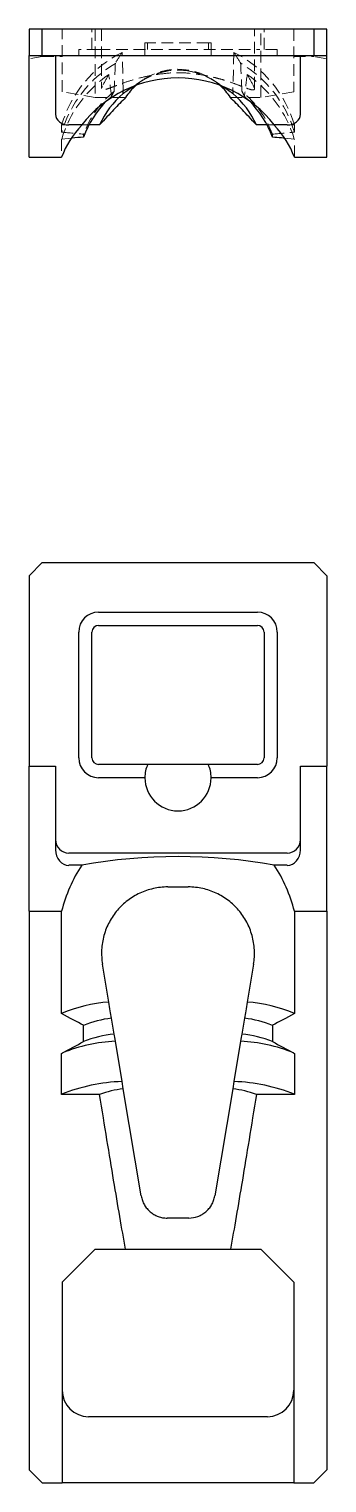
# Model space of a CAD drawing. Header units: millimetres. Extents: x 67 to 230, y 7 to 165.
# Drawn here: x 66.8 to 99.2, y 7 to 165 of the extents above.
import ezdxf

# ---------------------------------------------------------------- set-up
doc = ezdxf.new("R2010")
doc.units = ezdxf.units.MM
doc.linetypes.add('HIDDEN', pattern=[1.905, 1.27, -0.635])

msp = doc.modelspace()

# ---------------------------------------------------------------- linework, layer by layer
at = {"color": 7, "linetype": 'Continuous', "lineweight": 25}
for p, q in [((66.81, 164.96), (66.81, 162.08)), ((68.25, 164.96), (66.81, 164.96)), ((68.25, 162.08), (68.25, 164.96)), ((97.75, 164.96), (68.25, 164.96)), ((97.75, 164.96), (97.75, 162.08)), ((99.19, 164.96), (97.75, 164.96)), ((99.19, 162.08), (99.19, 164.96)), ((66.81, 162.08), (68.25, 162.08)), ((66.81, 151.04), (66.81, 162.08)), ((68.25, 162.08), (97.75, 162.08)), ((69.69, 162.08), (69.69, 155.71)), ((96.31, 155.71), (96.31, 162.08)), ((97.75, 162.08), (99.19, 162.08)), ((99.19, 151.04), (99.19, 162.08)), ((77.05, 157.94), (77.05, 158.24)), ((88.95, 158.24), (88.95, 157.94)), ((72.53, 154.54), (71.13, 154.54)), ((74.48, 154.55), (73.32, 154.55)), ((92.68, 154.55), (91.52, 154.55)), ((94.87, 154.54), (93.47, 154.54)), ((66.81, 151.04), (70.35, 151.04)), ((95.65, 151.04), (99.19, 151.04)), ((66.81, 105.56), (68.25, 107)), ((68.25, 107), (97.75, 107)), ((97.75, 107), (99.19, 105.56)), ((66.81, 105.56), (66.81, 84.88)), ((99.19, 105.56), (99.19, 84.88)), ((74.37, 101.6), (91.63, 101.6)), ((74.37, 100.17), (91.63, 100.17)), ((72.21, 85.78), (72.21, 99.45)), ((73.65, 85.78), (73.65, 99.45)), ((92.35, 99.45), (92.35, 85.78)), ((93.79, 99.45), (93.79, 85.78)), ((66.81, 84.88), (69.69, 84.88)), ((66.81, 69.11), (66.81, 84.88)), ((69.69, 84.88), (69.69, 75.77)), ((79.7, 85.06), (74.37, 85.06)), ((86.3, 85.06), (79.7, 85.06)), ((91.63, 85.06), (86.3, 85.06)), ((96.31, 75.77), (96.31, 84.88)), ((96.31, 84.88), (99.19, 84.88)), ((99.19, 69.11), (99.19, 84.88)), ((79.4, 83.62), (74.37, 83.62)), ((91.63, 83.62), (86.6, 83.62)), ((94.87, 75.44), (71.13, 75.44)), ((72.53, 74.11), (71.13, 74.11)), ((94.87, 74.11), (93.47, 74.11)), ((81.88, 71.75), (84.12, 71.75)), ((66.81, 69.11), (70.35, 69.11)), ((66.81, 69.11), (66.81, 8.44)), ((70.35, 58), (70.35, 69.11)), ((95.65, 69.11), (99.19, 69.11)), ((95.65, 69.11), (95.65, 58)), ((99.19, 69.11), (99.19, 8.44)), ((75.48, 59.24), (74.79, 63.37)), ((91.21, 63.37), (90.52, 59.24)), ((76.06, 55.77), (75.77, 57.49)), ((90.23, 57.49), (89.94, 55.77)), ((72.73, 54.95), (72.73, 56.72)), ((93.27, 56.72), (93.27, 54.95)), ((76.92, 50.61), (76.19, 54.98)), ((89.81, 54.98), (89.08, 50.61)), ((70.35, 49.22), (70.35, 53.67)), ((95.65, 53.67), (95.65, 49.22)), ((77.05, 49.82), (76.92, 50.61)), ((89.08, 50.61), (88.95, 49.82)), ((74.48, 49.22), (70.35, 49.22)), ((79, 38.18), (77.05, 49.82)), ((88.95, 49.82), (87, 38.18)), ((95.65, 49.22), (91.52, 49.22)), ((84.16, 35.78), (81.84, 35.78)), ((74.01, 32.4), (70.41, 28.8)), ((74.01, 32.4), (77.29, 32.4)), ((77.29, 32.4), (88.71, 32.4)), ((88.71, 32.4), (91.99, 32.4)), ((95.59, 28.8), (91.99, 32.4)), ((70.41, 28.8), (70.41, 7)), ((95.59, 28.8), (95.59, 7)), ((92.71, 14.19), (73.29, 14.19)), ((68.25, 7), (66.81, 8.44)), ((99.19, 8.44), (97.75, 7)), ((68.25, 7), (70.41, 7)), ((95.59, 7), (70.41, 7)), ((95.59, 7), (97.75, 7))]:
    msp.add_line(p, q, dxfattribs=at)
at = {"color": 7, "linetype": 'HIDDEN', "lineweight": 18}
for p, q in [((70.41, 158.15), (70.41, 164.96)), ((73.65, 162.73), (73.65, 164.96)), ((74.01, 164.96), (74.01, 157.51)), ((74.69, 164.96), (74.69, 158.49)), ((91.31, 158.49), (91.31, 164.96)), ((91.99, 157.51), (91.99, 164.96)), ((92.35, 162.73), (92.35, 164.96)), ((95.59, 164.96), (95.59, 158.15)), ((72.21, 162.08), (72.21, 162.73)), ((74.37, 162.73), (72.21, 162.73)), ((74.37, 162.73), (91.63, 162.73)), ((79.4, 163.45), (79.7, 163.45)), ((79.4, 163.45), (79.4, 162.73)), ((79.4, 162.08), (79.4, 162.73)), ((86.3, 163.45), (79.7, 163.45)), ((79.7, 163.45), (79.7, 162.73)), ((86.3, 162.73), (86.3, 163.45)), ((86.3, 163.45), (86.6, 163.45)), ((86.6, 162.73), (86.6, 163.45)), ((86.6, 162.73), (86.6, 162.08)), ((93.79, 162.73), (91.63, 162.73)), ((93.79, 162.73), (93.79, 162.08)), ((68.25, 161.99), (66.81, 161.74)), ((68.25, 162.08), (68.25, 161.99)), ((68.25, 161.99), (70.41, 161.99)), ((77.05, 158.24), (76.92, 162.43)), ((89.08, 162.43), (88.95, 158.24)), ((95.59, 161.99), (97.75, 161.99)), ((97.75, 161.99), (97.75, 162.08)), ((99.19, 161.74), (97.75, 161.99)), ((74.01, 157.51), (70.41, 158.15)), ((79.21, 159.44), (78.49, 158.96)), ((87.51, 158.96), (86.79, 159.44)), ((95.59, 158.15), (91.99, 157.51)), ((74.01, 157.51), (77.29, 157.51)), ((88.71, 157.51), (91.99, 157.51)), ((70.35, 154.55), (70.35, 153.76)), ((73.32, 154.55), (70.35, 154.55)), ((72.73, 153.54), (72.73, 153.22)), ((95.65, 154.55), (92.68, 154.55)), ((93.27, 153.22), (93.27, 153.54)), ((95.65, 153.76), (95.65, 154.55)), ((71.42, 153.1), (70.35, 153)), ((70.35, 153), (70.35, 151.04)), ((95.65, 153), (94.59, 153.1)), ((95.65, 151.04), (95.65, 153)), ((70.35, 53.67), (70.46, 53.73)), ((71.59, 54.33), (70.46, 53.73)), ((95.54, 53.73), (94.41, 54.33)), ((95.54, 53.73), (95.65, 53.67))]:
    msp.add_line(p, q, dxfattribs=at)
at = {"color": 7, "linetype": 'HIDDEN', "lineweight": 18, "flags": 128}
for points in [[(75.24, 157.15), (75.27, 157.18), (75.77, 157.64)], [(90.23, 157.64), (90.73, 157.18), (90.76, 157.15)]]:
    msp.add_lwpolyline(points, dxfattribs=at)
at = {"color": 7, "linetype": 'HIDDEN', "lineweight": 18}
for centre, radius, start, end in [((82.83, 150.83), 13.02, 116.9839, 163.4071), ((82.82, 150.05), 13, 120.6304, 163.4241), ((83.17, 150.83), 13.02, 16.5929, 63.0161), ((83.19, 150.06), 13, 16.5673, 59.3781), ((82.8, 149.3), 12.98, 124.3108, 163.4482), ((83.2, 149.3), 12.98, 16.5518, 55.6892), ((82.82, 149.85), 10.74, 129.0342, 159.9403), ((83.18, 149.85), 10.74, 20.0597, 50.9658)]:
    msp.add_arc(centre, radius, start, end, dxfattribs=at)
at = {"color": 7, "linetype": 'Continuous', "lineweight": 25}
for centre, radius, start, end in [((83, 146.36), 13.29, 38.0184, 141.9816), ((82.81, 149.55), 10.73, 134.8764, 159.955), ((82.86, 150.86), 9.16, 129.3496, 156.2754), ((83.14, 150.86), 9.16, 23.7246, 50.6504), ((83.2, 149.55), 10.72, 20.0342, 45.1344), ((74.37, 99.45), 2.16, 90, 180), ((91.63, 99.45), 2.16, 0, 90), ((74.37, 99.45), 0.719, 90, 180), ((91.63, 99.45), 0.719, 0, 90), ((74.37, 85.78), 2.16, 180, 270), ((74.37, 85.78), 0.719, 180, 270), ((91.63, 85.78), 2.16, 270, 0), ((91.63, 85.78), 0.719, 270, 0), ((83, 83.62), 3.6, 156.4218, 180), ((83, 83.62), 3.6, 0, 23.5782), ((83, 83.62), 3.6, 180, 0), ((83, 16.61), 58.44, 79.6818, 100.3182), ((76.47, 43.9), 15.37, 93.7044, 113.4629), ((89.53, 43.9), 15.37, 66.5371, 86.2956), ((77.14, 45.84), 11.73, 96.7054, 112.063), ((88.86, 45.84), 11.73, 67.937, 83.2946), ((77.37, 43.32), 12.52, 96.0148, 111.7431), ((88.63, 43.32), 12.52, 68.2569, 83.9852), ((77.18, 36.81), 18.21, 93.103, 111.6355), ((88.96, 37.42), 17.59, 68.0367, 87.2248), ((77.51, 31.59), 19.03, 91.7854, 112.1097), ((88.49, 31.59), 19.03, 67.8903, 88.2146), ((78.47, 37.86), 12.04, 96.7752, 109.3922), ((87.53, 37.86), 12.04, 70.6078, 83.2248), ((73.29, 17.07), 2.88, 180, 270), ((92.71, 17.07), 2.88, 270, 0)]:
    msp.add_arc(centre, radius, start, end, dxfattribs=at)
at = {"color": 7, "linetype": 'HIDDEN', "lineweight": 18}
for centre, major_axis, ratio, start_param, end_param in [((83, 156.97), (11.22, 18.84), 0.366582, 1.498615, 1.562342), ((83, 153.6), (0, -7), 0.984482, 2.41649, 3.866696), ((83, 156.97), (-11.22, 18.84), 0.366582, 4.720844, 4.784571), ((83, 156.97), (11.22, 18.84), 0.366582, 1.626718, 1.692145), ((83, 152.99), (0, -7.51), 0.984482, 2.98386, 3.299325), ((83, 146.84), (0, 13.38), 0.984808, 6.198315, 6.368056), ((83, 156.97), (-11.22, 18.84), 0.366582, 4.59104, 4.656468), ((83, 156.97), (9.29, 15.6), 0.366582, 1.708865, 1.743686), ((65.75, 138.28), (18.92, 22.58), 0.206445, 0.581051, 0.639047), ((100.25, 138.28), (-18.92, 22.58), 0.206445, 5.644138, 5.702134), ((83, 156.97), (-9.29, 15.6), 0.366582, 4.539499, 4.57432)]:
    msp.add_ellipse(centre, major_axis=major_axis, ratio=ratio, start_param=start_param, end_param=end_param, dxfattribs=at)
at = {"color": 7, "linetype": 'Continuous', "lineweight": 25}
for centre, major_axis, ratio, start_param, end_param in [((65.75, 138.28), (18.92, 22.58), 0.206445, 0.639047, 0.710019), ((83, 153.6), (0, -7), 0.984482, 3.866696, 4.118256), ((83, 153.6), (0, -7), 0.984482, 2.16493, 2.41649), ((100.25, 138.28), (-18.92, 22.58), 0.206445, 5.573166, 5.644138), ((71.13, 155.71), (1.44, 0), 0.81116, 3.141593, 4.712389), ((94.87, 155.71), (1.44, 0), 0.81116, 4.712389, 6.283185), ((83, 148.05), (13.17, 0), 0.81116, 2.489175, 2.858399), ((83, 148.05), (13.17, 0), 0.81116, 0.283194, 0.652417), ((71.13, 76.9), (0, -1.46), 0.984808, 4.712389, 6.283185), ((94.87, 76.9), (0, -1.46), 0.984808, 0, 1.570796), ((71.13, 75.77), (0, 1.67), 0.863218, 1.570796, 3.141593), ((94.87, 75.77), (0, 1.67), 0.863218, 3.141593, 4.712389), ((83, 64.84), (0, 15.26), 0.863218, 0.918379, 1.287603), ((83, 64.84), (0, 15.26), 0.863218, 4.995583, 5.364806)]:
    msp.add_ellipse(centre, major_axis=major_axis, ratio=ratio, start_param=start_param, end_param=end_param, dxfattribs=at)
at = {"color": 7, "linetype": 'HIDDEN', "lineweight": 18}
for points in [[(76.19, 161.24), (76.14, 160.12), (76.09, 159.12), (76.06, 158.2)], [(89.94, 158.2), (89.91, 159.12), (89.86, 160.12), (89.81, 161.24)], [(75.77, 157.64), (75.69, 158.36), (75.59, 159.14), (75.48, 160.02)], [(90.52, 160.02), (90.41, 159.14), (90.31, 158.36), (90.23, 157.64)], [(70.35, 153.76), (71.22, 153.68), (72.01, 153.6), (72.73, 153.54)], [(93.27, 153.54), (93.99, 153.6), (94.78, 153.68), (95.65, 153.76)]]:
    msp.add_open_spline(points, degree=3, dxfattribs=at)
for points, knots in [([(81.88, 160.16), (81.35, 160.12), (80.83, 160.05), (79.81, 159.88), (79.31, 159.77), (78.38, 159.53), (77.94, 159.4), (77.12, 159.13), (76.75, 158.99), (76.25, 158.8), (76.09, 158.74), (75.8, 158.63), (75.66, 158.58), (75.42, 158.49), (75.3, 158.45), (75.11, 158.39), (75.02, 158.37), (74.81, 158.33), (74.73, 158.36), (74.69, 158.46), (74.69, 158.51), (74.72, 158.63), (74.75, 158.69), (74.79, 158.77)], [0, 0, 0, 0, 0.125, 0.125, 0.25, 0.25, 0.375, 0.375, 0.5, 0.5, 0.5625, 0.5625, 0.625, 0.625, 0.6875, 0.6875, 0.75, 0.75, 0.875, 0.875, 0.9375, 0.9375, 1, 1, 1, 1]), ([(79, 159.29), (79.03, 159.31), (79.07, 159.34), (79.19, 159.41), (79.26, 159.45), (79.43, 159.55), (79.53, 159.6), (79.74, 159.71), (79.86, 159.77), (80.11, 159.89), (80.24, 159.94), (80.53, 160.06), (80.68, 160.11), (81, 160.21), (81.16, 160.26), (81.49, 160.34), (81.66, 160.37), (81.84, 160.4)], [0, 0, 0, 0, 0.125, 0.125, 0.25, 0.25, 0.375, 0.375, 0.5, 0.5, 0.625, 0.625, 0.75, 0.75, 0.875, 0.875, 1, 1, 1, 1]), ([(91.21, 158.77), (91.3, 158.62), (91.33, 158.5), (91.29, 158.39), (91.26, 158.37), (91.18, 158.34), (91.12, 158.34), (90.91, 158.38), (90.71, 158.44), (90.34, 158.58), (90.21, 158.63), (89.91, 158.74), (89.75, 158.8), (89.25, 158.99), (88.88, 159.13), (88.27, 159.33), (88.05, 159.4), (87.61, 159.53), (87.39, 159.59), (86.92, 159.71), (86.68, 159.76), (86.19, 159.87), (85.94, 159.92), (85.17, 160.05), (84.65, 160.12), (84.12, 160.16)], [0, 0, 0, 0, 0.125, 0.125, 0.1875, 0.1875, 0.25, 0.25, 0.375, 0.375, 0.4375, 0.4375, 0.5, 0.5, 0.625, 0.625, 0.6875, 0.6875, 0.75, 0.75, 0.8125, 0.8125, 0.875, 0.875, 1, 1, 1, 1]), ([(84.16, 160.4), (84.51, 160.34), (84.84, 160.26), (85.32, 160.11), (85.47, 160.06), (85.75, 159.95), (85.89, 159.89), (86.14, 159.77), (86.26, 159.71), (86.47, 159.6), (86.57, 159.55), (86.74, 159.45), (86.81, 159.41), (86.93, 159.34), (86.97, 159.31), (87, 159.29)], [0, 0, 0, 0, 0.25, 0.25, 0.375, 0.375, 0.5, 0.5, 0.625, 0.625, 0.75, 0.75, 0.875, 0.875, 1, 1, 1, 1])]:
    msp.add_open_spline(points, degree=3, knots=knots, dxfattribs=at)
at = {"color": 7, "linetype": 'Continuous', "lineweight": 25}
for points, knots in [([(77.29, 157.51), (76.9, 157.12), (76.47, 156.68), (75.54, 155.7), (75.04, 155.16), (74.48, 154.55)], [0, 0, 0, 0, 0.5, 0.5, 1, 1, 1, 1]), ([(91.52, 154.55), (90.96, 155.16), (90.46, 155.7), (89.53, 156.68), (89.1, 157.12), (88.71, 157.51)], [0, 0, 0, 0, 0.5, 0.5, 1, 1, 1, 1]), ([(72.73, 153.22), (72.31, 153.19), (71.87, 153.14), (71.44, 153.1), (71.42, 153.1)], [0, 0, 0, 0, 0.966242, 1, 1, 1, 1]), ([(94.59, 153.1), (94.48, 153.11), (94.04, 153.15), (93.59, 153.19), (93.27, 153.22)], [0, 0, 0, 0, 0.260023, 1, 1, 1, 1]), ([(81.88, 71.75), (81.35, 71.75), (80.83, 71.69), (79.81, 71.46), (79.31, 71.29), (78.38, 70.86), (77.94, 70.59), (77.12, 69.97), (76.75, 69.62), (76.25, 69.03), (76.09, 68.83), (75.8, 68.4), (75.66, 68.17), (75.42, 67.71), (75.3, 67.48), (75.11, 66.99), (75.02, 66.74), (74.81, 65.97), (74.73, 65.45), (74.69, 64.66), (74.69, 64.4), (74.72, 63.88), (74.75, 63.62), (74.79, 63.37)], [0, 0, 0, 0, 0.125, 0.125, 0.25, 0.25, 0.375, 0.375, 0.5, 0.5, 0.5625, 0.5625, 0.625, 0.625, 0.6875, 0.6875, 0.75, 0.75, 0.875, 0.875, 0.9375, 0.9375, 1, 1, 1, 1]), ([(91.21, 63.37), (91.3, 63.87), (91.33, 64.39), (91.29, 65.17), (91.26, 65.44), (91.18, 65.96), (91.12, 66.22), (90.91, 66.98), (90.71, 67.48), (90.34, 68.17), (90.21, 68.39), (89.91, 68.82), (89.75, 69.03), (89.25, 69.62), (88.88, 69.97), (88.27, 70.44), (88.05, 70.58), (87.61, 70.85), (87.39, 70.97), (86.92, 71.18), (86.68, 71.28), (86.19, 71.45), (85.94, 71.52), (85.17, 71.69), (84.65, 71.75), (84.12, 71.75)], [0, 0, 0, 0, 0.125, 0.125, 0.1875, 0.1875, 0.25, 0.25, 0.375, 0.375, 0.4375, 0.4375, 0.5, 0.5, 0.625, 0.625, 0.6875, 0.6875, 0.75, 0.75, 0.8125, 0.8125, 0.875, 0.875, 1, 1, 1, 1]), ([(77.29, 32.4), (76.9, 34.64), (76.47, 37.11), (75.54, 42.66), (75.04, 45.74), (74.48, 49.22)], [0, 0, 0, 0, 0.5, 0.5, 1, 1, 1, 1]), ([(91.52, 49.22), (90.96, 45.74), (90.46, 42.66), (89.53, 37.11), (89.1, 34.64), (88.71, 32.4)], [0, 0, 0, 0, 0.5, 0.5, 1, 1, 1, 1]), ([(79, 38.18), (79.03, 38.01), (79.07, 37.84), (79.19, 37.52), (79.26, 37.36), (79.43, 37.07), (79.53, 36.93), (79.74, 36.68), (79.86, 36.56), (80.11, 36.35), (80.24, 36.25), (80.53, 36.09), (80.68, 36.01), (81, 35.9), (81.16, 35.85), (81.49, 35.79), (81.66, 35.78), (81.84, 35.78)], [0, 0, 0, 0, 0.125, 0.125, 0.25, 0.25, 0.375, 0.375, 0.5, 0.5, 0.625, 0.625, 0.75, 0.75, 0.875, 0.875, 1, 1, 1, 1]), ([(84.16, 35.78), (84.51, 35.78), (84.84, 35.84), (85.32, 36.01), (85.47, 36.09), (85.75, 36.25), (85.89, 36.35), (86.14, 36.56), (86.26, 36.68), (86.47, 36.93), (86.57, 37.07), (86.74, 37.36), (86.81, 37.52), (86.93, 37.84), (86.97, 38.01), (87, 38.18)], [0, 0, 0, 0, 0.25, 0.25, 0.375, 0.375, 0.5, 0.5, 0.625, 0.625, 0.75, 0.75, 0.875, 0.875, 1, 1, 1, 1])]:
    msp.add_open_spline(points, degree=3, knots=knots, dxfattribs=at)
for points in [[(75.77, 57.49), (75.69, 58), (75.59, 58.57), (75.48, 59.24)], [(90.52, 59.24), (90.41, 58.57), (90.31, 58), (90.23, 57.49)], [(72.73, 56.72), (72.03, 57.09), (71.24, 57.51), (70.35, 58)], [(95.65, 58), (94.76, 57.51), (93.97, 57.09), (93.27, 56.72)], [(76.19, 54.98), (76.14, 55.29), (76.09, 55.55), (76.06, 55.77)], [(89.94, 55.77), (89.91, 55.55), (89.86, 55.29), (89.81, 54.98)], [(70.35, 53.67), (71.22, 54.14), (72.01, 54.56), (72.73, 54.95)], [(93.27, 54.95), (93.99, 54.56), (94.78, 54.14), (95.65, 53.67)]]:
    msp.add_open_spline(points, degree=3, dxfattribs=at)

doc.saveas('drawing.dxf')
